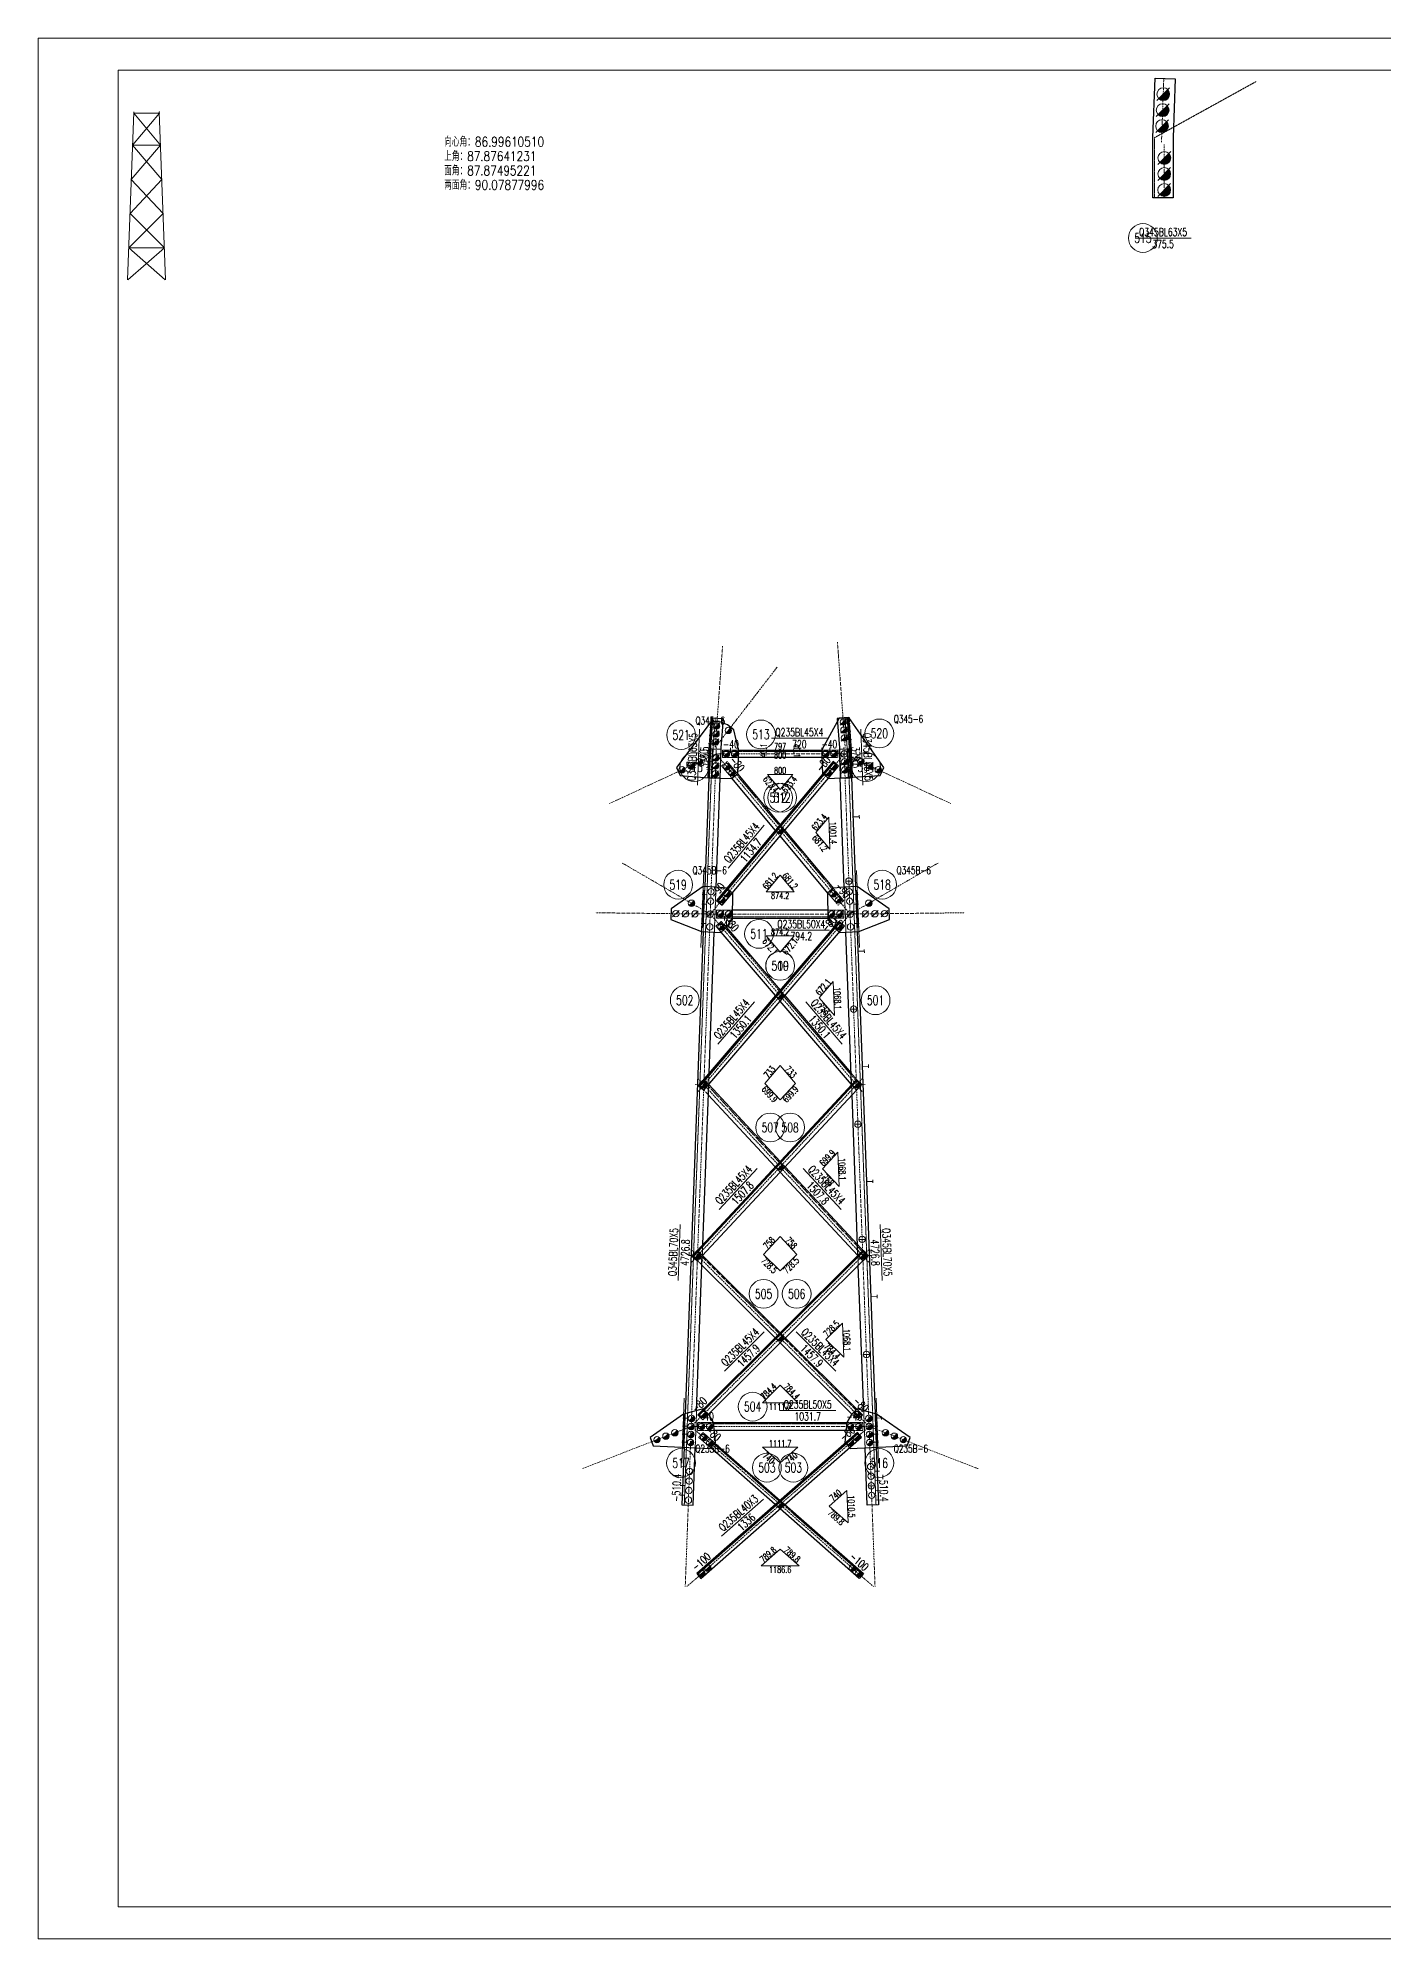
# Model space of a CAD drawing. Extents: x -13400 to 20340, y -61006 to 71674.
# Drawn here: x -13400 to -4990, y -606 to 11274 of the extents above; entities that cross this region are included whole.
import ezdxf
from ezdxf.enums import TextEntityAlignment as Align

# ---------------------------------------------------------------- set-up
doc = ezdxf.new("R2010")
doc.units = 0
doc.header["$MEASUREMENT"] = 0
doc.linetypes.add('Dash', pattern=[2.75, 2, -0.75])
doc.linetypes.add('DashDot', pattern=[15.6, 9, -3, 0.6, -3])
doc.layers.get('0').update_dxf_attribs({"linetype": 'CONTINUOUS', "lineweight": 25})
doc.styles.get("Standard").update_dxf_attribs({"font": 'simplex.shx', "width": 0.7, "height": 3, "bigfont": 'gbhzfs.shx'})

# ---------------------------------------------------------------- blocks, each defined once
blk = doc.blocks.new('M16X50S')
at = {"color": 3, "linetype": 'Continuous', "lineweight": 13}
blk.add_line((-1, -1), (1, 1), dxfattribs=at)
blk.add_circle((0, 0), 1, dxfattribs=at)
for radius in [0.9, 0.8, 0.7, 0.6, 0.5, 0.4, 0.3, 0.2, 0.1]:
    blk.add_arc((0, 0), radius, 225, 45, dxfattribs=at)
blk = doc.blocks.new('StepBolt')
at = {"color": 3, "linetype": 'Continuous', "lineweight": 13}
for p, q in [((-1, 0), (1, 0)), ((0, 0), (0, -1))]:
    blk.add_line(p, q, dxfattribs=at)
blk.add_circle((0, 0), 1, dxfattribs=at)
blk = doc.blocks.new('M16X40S')
at = {"color": 3, "linetype": 'Continuous', "lineweight": 13}
blk.add_line((-0.707, -0.707), (0.707, 0.707), dxfattribs=at)
blk.add_circle((0, 0), 1, dxfattribs=at)
for radius in [0.9, 0.8, 0.7, 0.6, 0.5, 0.4, 0.3, 0.2, 0.1]:
    blk.add_arc((0, 0), radius, 225, 45, dxfattribs=at)
blk = doc.blocks.new('M20X55S')
at = {"color": 3, "linetype": 'Continuous', "lineweight": 13}
blk.add_line((-1, -1), (1, 1), dxfattribs=at)
blk.add_circle((0, 0), 1, dxfattribs=at)
blk = doc.blocks.new('M20X45S')
at = {"color": 3, "linetype": 'Continuous', "lineweight": 13}
blk.add_circle((0, 0), 1, dxfattribs=at)

msp = doc.modelspace()

# ---------------------------------------------------------------- linework, layer by layer
at = {"color": 7, "linetype": 'Continuous', "lineweight": 18}
for p, q in [((-13400.26316, 11273.99352), (3419.73684, 11273.99352)), ((-13400.26316, -606.00648), (-13400.26316, 11273.99352)), ((-12900.26316, 11073.99352), (3219.73684, 11073.99352)), ((-12900.26316, -406.00648), (-12900.26316, 11073.99352)), ((-12900.26316, -406.00648), (3219.73684, -406.00648)), ((-13400.26316, -606.00648), (3419.73684, -606.00648))]:
    msp.add_line(p, q, dxfattribs=at)
at = {"color": 1, "linetype": 'Dash', "lineweight": 20}
for p, q in [((-6423.49073, 10651.4391), (-5790.34161, 11001.25336)), ((-6423.49073, 10274.4671), (-6423.49073, 10651.4391)), ((-9181.73433, 6839.19658), (-9168.08026, 7024.92256)), ((-8344.63339, 6839.19658), (-8358.28746, 7024.92256)), ((-8338.33132, 7026.31486), (-8333.13292, 7026.69755)), ((-8324.63959, 6840.09159), (-8338.33132, 7026.31486)), ((-8332.2505, 7025.43552), (-8318.64774, 6840.42238)), ((-9195.94101, 7000.63018), (-9207.71998, 6840.4242)), ((-9201.72812, 6840.09341), (-9189.84216, 7001.75462)), ((-9187.053, 6830.77714), (-9362.20546, 2107.21361)), ((-9207.71998, 6840.4242), (-9214.70971, 6651.90572)), ((-9208.72222, 6651.45731), (-9201.72812, 6840.09341)), ((-9202.04269, 6831.33297), (-9208.71261, 6651.45659)), ((-9132.09077, 6828.73911), (-9202.04269, 6831.33297)), ((-9188.73322, 6650.71574), (-9181.73433, 6839.19658)), ((-9138.76952, 6648.62454), (-9132.09077, 6828.73911)), ((-9123.18386, 6822.81637), (-9023.18386, 6822.81637)), ((-9123.18386, 6777.81637), (-9123.18386, 6822.81637)), ((-9123.18386, 6814.81637), (-8403.18386, 6814.81637)), ((-9023.18386, 6777.81637), (-9123.18386, 6777.81637)), ((-8503.18386, 6822.81637), (-8403.18386, 6822.81637)), ((-8403.18386, 6777.81637), (-8503.18386, 6777.81637)), ((-8403.18386, 6822.81637), (-8403.18386, 6777.81637)), ((-8394.27695, 6828.73911), (-8324.32502, 6831.33297)), ((-8387.64918, 6649.99953), (-8394.27695, 6828.73911)), ((-8337.6345, 6650.71574), (-8344.63339, 6839.19658)), ((-8339.31472, 6830.77714), (-8164.16226, 2107.21361)), ((-8317.74606, 6654.16965), (-8324.63959, 6840.09159)), ((-8324.32502, 6831.33297), (-8317.75568, 6654.16907)), ((-8318.64774, 6840.42238), (-8311.7552, 6654.52704)), ((-9128.72773, 6724.33939), (-9094.2121, 6753.21276)), ((-9064.56468, 6647.638), (-9128.72773, 6724.33939)), ((-9100.34821, 6748.07972), (-8372.3193, 5877.78389)), ((-9094.2121, 6753.21276), (-9030.04906, 6676.51137)), ((-8496.31866, 6676.51137), (-8461.80304, 6647.638)), ((-8763.18386, 6287.3632), (-8792.5184, 6322.43011)), ((-8763.18386, 6357.49702), (-8733.84932, 6322.43011)), ((-9249.42865, 5715.89185), (-9240.90598, 5945.73389)), ((-9233.96311, 5970.49363), (-9244.3463, 5690.47692)), ((-9234.9101, 5945.51156), (-9243.43278, 5715.66952)), ((-9240.90598, 5945.73389), (-9234.9101, 5945.51156)), ((-9174.44862, 5686.42004), (-9164.01119, 5967.89977)), ((-9061.50586, 5930.74495), (-9096.02149, 5959.61832)), ((-8430.34623, 5959.61832), (-8366.18318, 5882.91693)), ((-8351.9191, 5686.42004), (-8362.35653, 5967.89977)), ((-8292.4046, 5970.49363), (-8282.02142, 5690.47692)), ((-8285.46174, 5945.73389), (-8291.45761, 5945.51156)), ((-8291.45761, 5945.51156), (-8282.93494, 5715.66952)), ((-8276.93906, 5715.89185), (-8285.46174, 5945.73389)), ((-9059.93921, 5824.12818), (-9160.28995, 5824.12818)), ((-9160.28995, 5824.12818), (-9160.28995, 5774.12818)), ((-8366.07776, 5824.12818), (-8466.4285, 5824.12818)), ((-8400.69881, 5854.04356), (-8464.86186, 5930.74495)), ((-8366.18318, 5882.91693), (-8400.69881, 5854.04356)), ((-8366.07776, 5774.12818), (-8366.07776, 5824.12818)), ((-9243.43278, 5715.66952), (-9249.42865, 5715.89185)), ((-9164.9748, 5724.04904), (-9130.79092, 5753.31442)), ((-9132.45838, 5686.0666), (-9164.9748, 5724.04904)), ((-9160.28995, 5782.12818), (-8366.07776, 5782.12818)), ((-9160.28995, 5774.12818), (-9060.28995, 5774.12818)), ((-9136.86805, 5748.11168), (-8258.09495, 4721.61656)), ((-9130.79092, 5753.31442), (-9098.2745, 5715.33198)), ((-8466.07776, 5774.12818), (-8366.07776, 5774.12818)), ((-8428.09343, 5715.33237), (-8393.90975, 5686.06676)), ((-8282.93494, 5715.66952), (-8276.93906, 5715.89185)), ((-8763.18413, 5254.71724), (-8792.80298, 5289.31503)), ((-8763.18413, 5323.91282), (-8733.56528, 5289.31503)), ((-9267.88028, 4739.81525), (-9240.05745, 4765.69749)), ((-9245.91489, 4760.2486), (-8218.12919, 3655.4021)), ((-9240.05745, 4765.69749), (-9209.73478, 4733.1013)), ((-9209.8011, 4733.02383), (-9207.11912, 4805.35223)), ((-8319.24857, 4805.35156), (-8257.9637, 4733.76468)), ((-9268.23775, 4729.92222), (-9267.88028, 4739.81525)), ((-9212.15174, 4669.63102), (-9268.23775, 4729.92222)), ((-8286.94493, 4698.42209), (-8316.63323, 4733.101)), ((-8314.21597, 4669.63102), (-8316.57192, 4733.1669)), ((-8258.07854, 4723.13508), (-8286.94493, 4698.42209)), ((-8257.9637, 4733.76468), (-8258.07854, 4723.13508)), ((-8763.18386, 4187.00064), (-8793.91402, 4220.03488)), ((-8763.18386, 4253.06911), (-8732.45369, 4220.03488)), ((-9307.75548, 3671.34152), (-9280.94464, 3698.27067)), ((-9286.58903, 3692.60138), (-8253.44798, 2663.99974)), ((-9280.94464, 3698.27067), (-9248.17551, 3665.64553)), ((-9249.43012, 3664.29685), (-9246.87855, 3733.1082)), ((-8279.48916, 3733.1082), (-8218.49906, 3667.54521)), ((-9307.73368, 3661.44205), (-9307.75548, 3671.34152)), ((-9251.608, 3605.56298), (-9307.73368, 3661.44205)), ((-8245.99825, 3631.03775), (-8278.1922, 3665.64553)), ((-8274.75971, 3605.56298), (-8277.0305, 3666.80213)), ((-8218.17543, 3656.91999), (-8245.99825, 3631.03775)), ((-8218.49906, 3667.54521), (-8218.17543, 3656.91999)), ((-8763.18386, 3119.28487), (-8795.07395, 3151.03485)), ((-8763.18386, 3182.78482), (-8731.29376, 3151.03485)), ((-9362.23934, 2673.57975), (-9369.65037, 2473.7171)), ((-9356.10859, 2676.43829), (-9363.88388, 2466.75186)), ((-9363.65449, 2473.49477), (-9356.24347, 2673.35742)), ((-9356.24347, 2673.35742), (-9362.23934, 2673.57975)), ((-9293.95343, 2463.57886), (-9285.35678, 2695.41591)), ((-9279.02946, 2621.92596), (-9179.02946, 2621.92596)), ((-9279.02946, 2571.92596), (-9279.02946, 2621.92596)), ((-9279.02946, 2613.92596), (-8247.33825, 2613.92596)), ((-9211.38165, 2673.05636), (-9243.13132, 2704.94615)), ((-8347.33825, 2621.92596), (-8247.33825, 2621.92596)), ((-8279.55327, 2637.77925), (-8314.98616, 2673.05645)), ((-8283.23649, 2704.94624), (-8247.8036, 2669.66904)), ((-8247.8036, 2669.66904), (-8279.55327, 2637.77925)), ((-8247.33825, 2621.92596), (-8247.33825, 2571.92596)), ((-8232.41428, 2463.57877), (-8241.01094, 2695.41596)), ((-8170.25913, 2676.4383), (-8162.48383, 2466.7518)), ((-8164.12837, 2673.57975), (-8170.12425, 2673.35742)), ((-8170.12425, 2673.35742), (-8162.71322, 2473.49477)), ((-8156.71735, 2473.7171), (-8164.12837, 2673.57975)), ((-9174.34455, 2571.92596), (-9279.02946, 2571.92596)), ((-9272.13649, 2529.09517), (-9245.73291, 2559.14265)), ((-9197.01781, 2463.08621), (-9272.13649, 2529.09517)), ((-9251.01362, 2553.13315), (-8247.43655, 1671.26086)), ((-9245.73291, 2559.14265), (-9170.61423, 2493.13368)), ((-8247.33825, 2571.92596), (-8352.02323, 2571.92596)), ((-9369.65037, 2473.7171), (-9363.65449, 2473.49477)), ((-8355.75367, 2493.13355), (-8329.35009, 2463.08608)), ((-8162.71322, 2473.49477), (-8156.71735, 2473.7171)), ((-8763.18388, 2081.86374), (-8793.48279, 2108.48828)), ((-8763.18388, 2135.11281), (-8732.88496, 2108.48828))]:
    msp.add_line(p, q, dxfattribs=at)
at = {"color": 2, "linetype": 'DashDot', "lineweight": 15}
for p, q in [((-6365.96125, 11022.04435), (-6380.3967, 10623.60116)), ((-6363.49073, 10274.4671), (-6362.68877, 10607.57998)), ((-8405.11767, 7498.06752), (-8356.72686, 6839.8439)), ((-9123.08303, 7473.1348), (-9169.64086, 6839.8439)), ((-8781.72541, 7342.59007), (-9169.66063, 6839.86622)), ((-9163.20415, 6799.86005), (-9829.57143, 6489.73162)), ((-9161.69961, 6839.8439), (-9356.13556, 1596.23776)), ((-8363.18386, 6799.81637), (-9200.28995, 5799.12818)), ((-9163.18386, 6799.81637), (-8363.18386, 6799.81637)), ((-9163.18386, 6799.81637), (-8326.07776, 5799.12818)), ((-8364.6681, 6839.8439), (-8170.23216, 1596.23776)), ((-8363.16357, 6799.86005), (-7696.79629, 6489.73162)), ((-9749.61708, 6117.88089), (-9200.45845, 5799.05524)), ((-7776.75063, 6117.88089), (-8325.90927, 5799.05524)), ((-9200.28994, 5799.12951), (-9915.24388, 5807.24486)), ((-8326.07029, 5799.139), (-9275.63917, 4689.94731)), ((-9200.28995, 5799.12818), (-8326.07776, 5799.12818)), ((-9200.28912, 5799.12866), (-8250.72289, 4689.94007)), ((-8326.07778, 5799.12951), (-7611.12383, 5807.24486)), ((-8249.03679, 4771.99732), (-9316.91076, 3624.05682)), ((-9277.33093, 4771.99732), (-8209.45695, 3624.05682)), ((-8207.94168, 3703.13185), (-9319.03821, 2596.91724)), ((-9318.43211, 3703.1379), (-8207.33825, 2596.92596)), ((-9319.09776, 2597.10366), (-9999.7511, 2333.26464)), ((-8207.33825, 2596.92596), (-9346.12869, 1596.23776)), ((-9319.02965, 2596.92608), (-8180.23895, 1596.23765)), ((-9319.02946, 2596.92596), (-8207.33825, 2596.92596)), ((-8207.26996, 2597.10366), (-7526.61661, 2333.26464))]:
    msp.add_line(p, q, dxfattribs=at)
at = {"color": 7, "linetype": 'Continuous', "lineweight": 20}
for p, q in [((-12801.78081, 10811.51321), (-12840.66799, 9762.79198)), ((-12642.3745, 10811.51321), (-12603.48731, 9762.79198)), ((-12642.07765, 10803.5077), (-12809.49887, 10603.37007)), ((-12802.07765, 10803.5077), (-12642.07765, 10803.5077)), ((-12802.07765, 10803.5077), (-12634.65644, 10603.37007)), ((-12634.65664, 10603.3699), (-12817.41498, 10389.88984)), ((-12809.49887, 10603.37007), (-12634.65644, 10603.37007)), ((-12809.49873, 10603.36995), (-12626.74037, 10389.88986)), ((-12626.74047, 10389.88992), (-12825.33081, 10176.40977)), ((-12817.41484, 10389.88992), (-12618.8245, 10176.40977)), ((-12618.82447, 10176.4098), (-12833.24668, 9962.92972)), ((-12825.33083, 10176.40979), (-12610.9086, 9962.92969)), ((-12610.90853, 9962.92962), (-12838.66662, 9762.79198)), ((-12833.24681, 9962.92965), (-12605.48867, 9762.79196)), ((-12833.24678, 9962.92962), (-12610.90853, 9962.92962))]:
    msp.add_line(p, q, dxfattribs=at)
at = {"color": 7, "linetype": 'Continuous', "lineweight": 13}
for p, q in [((-6545.49073, 10024.13044), (-6195.49073, 10024.13044)), ((-9280.49672, 6604.82503), (-9267.52743, 6954.58465)), ((-8818.18386, 6897.81637), (-8468.18386, 6897.81637)), ((-8245.871, 6604.82503), (-8258.84028, 6954.58465)), ((-8862.74894, 6355.36526), (-9087.3196, 6086.91039)), ((-8805.81516, 5699.12818), (-8455.81516, 5699.12818)), ((-8924.08836, 5251.28651), (-9151.70406, 4985.40854)), ((-8602.2724, 5251.27774), (-8374.6567, 4985.39978)), ((-8906.70073, 4208.90582), (-9145.08979, 3952.64295)), ((-8619.66698, 4208.90582), (-8381.27793, 3952.64295)), ((-9387.27485, 3859.94956), (-9400.24414, 3510.18993)), ((-8139.09286, 3859.94956), (-8126.12358, 3510.18993)), ((-8863.09191, 3189.14901), (-9111.12358, 2942.20713)), ((-8663.28367, 3189.15683), (-8415.25199, 2942.21496)), ((-8766.23532, 2696.92596), (-8416.23532, 2696.92596)), ((-8867.73523, 2143.08252), (-9130.65062, 1912.05114))]:
    msp.add_line(p, q, dxfattribs=at)
at = {"color": 1, "linetype": 'Continuous', "lineweight": 18}
for p, q in [((-8842.88701, 6823.83289), (-8843.18386, 6815.82738)), ((-8843.18386, 6815.82738), (-8683.18386, 6815.82738)), ((-8683.48071, 6823.83289), (-8842.88701, 6823.83289)), ((-8683.18386, 6815.82738), (-8683.48071, 6823.83289)), ((-8683.18386, 6672.30556), (-8843.18386, 6672.30556)), ((-8843.18386, 6672.30556), (-8763.18386, 6576.67246)), ((-8763.18386, 6576.67246), (-8683.18386, 6672.30556)), ((-8459.95557, 6405.45556), (-8539.95557, 6309.82245)), ((-8539.95557, 6309.82245), (-8452.53436, 6205.31805)), ((-8452.53436, 6205.31805), (-8459.95557, 6405.45556)), ((-8763.18386, 6042.97239), (-8850.60508, 5938.46795)), ((-8675.76265, 5938.46799), (-8763.18386, 6042.97239)), ((-8850.60508, 5938.46795), (-8675.76265, 5938.46799)), ((-8675.76272, 5662.97342), (-8850.60515, 5662.97338)), ((-8850.60515, 5662.97338), (-8763.18399, 5560.85689)), ((-8763.18399, 5560.85689), (-8675.76272, 5662.97342)), ((-8432.08486, 5378.3333), (-8519.50613, 5276.21677)), ((-8424.16889, 5164.85317), (-8432.08486, 5378.3333)), ((-8519.50613, 5276.21677), (-8424.16889, 5164.85317)), ((-8763.18397, 4851.96998), (-8858.52109, 4740.60645)), ((-8667.84673, 4740.60638), (-8763.18397, 4851.96998)), ((-8858.52109, 4740.60645), (-8763.18391, 4638.1209)), ((-8763.18391, 4638.1209), (-8667.84673, 4740.60638)), ((-8403.05956, 4310.44049), (-8498.39675, 4207.955)), ((-8395.14359, 4096.96019), (-8403.05956, 4310.44049)), ((-8498.39675, 4207.955), (-8395.14359, 4096.96019)), ((-8763.18386, 3783.51685), (-8866.43701, 3672.52203)), ((-8659.9307, 3672.52203), (-8763.18386, 3783.51685)), ((-8866.43701, 3672.52203), (-8763.18386, 3569.72255)), ((-8763.18386, 3569.72255), (-8659.9307, 3672.52203)), ((-8374.03434, 3242.62052), (-8477.28749, 3139.82104)), ((-8366.11837, 3029.14038), (-8374.03434, 3242.62052)), ((-8477.28749, 3139.82104), (-8366.11837, 3029.14038)), ((-8763.18386, 2855.18084), (-8874.35298, 2744.50017)), ((-8652.01474, 2744.50018), (-8763.18386, 2855.18084)), ((-8874.35298, 2744.50017), (-8652.01474, 2744.50018)), ((-8652.01474, 2466.6759), (-8874.35299, 2466.6759)), ((-8874.35299, 2466.6759), (-8763.18387, 2368.98837)), ((-8763.18387, 2368.98837), (-8652.01474, 2466.6759)), ((-8345.57892, 2197.40185), (-8456.74804, 2099.71431)), ((-8338.09029, 1995.4463), (-8345.57892, 2197.40185)), ((-8456.74804, 2099.71431), (-8338.09029, 1995.4463)), ((-8763.18387, 1830.44026), (-8881.84161, 1726.17226)), ((-8644.52611, 1726.17225), (-8763.18387, 1830.44026)), ((-8881.84161, 1726.17226), (-8644.52611, 1726.17225))]:
    msp.add_line(p, q, dxfattribs=at)
at = {"color": 7, "linetype": 'Continuous', "lineweight": 30}
for p, q in [((-8426.0195, 6748.07972), (-9154.04842, 5877.78389)), ((-8389.4913, 5748.1221), (-9267.52381, 4722.49206)), ((-8280.45283, 4760.2486), (-9307.46011, 3656.23888)), ((-8239.78476, 3692.59533), (-9272.92848, 2663.99103)), ((-8275.35427, 2553.13302), (-9278.93108, 1671.26097))]:
    msp.add_line(p, q, dxfattribs=at)
at = {"color": 6, "linetype": 'Continuous', "lineweight": 13}
for p, q in [((-9240.25074, 6070.7955), (-9258.03719, 5591.12516)), ((-8268.33053, 5591.12516), (-8286.11698, 6070.7955)), ((-9362.51048, 2773.65852), (-9377.57946, 2367.27383)), ((-8148.78825, 2367.27377), (-8163.85724, 2773.65852))]:
    msp.add_line(p, q, dxfattribs=at)
at = {"color": 7, "linetype": 'Continuous', "lineweight": 30}
for points in [[(-6433.49073, 10651.4391), (-6419.92606, 11023.99352)], [(-6419.92606, 11023.99352), (-6294.00917, 11019.44549)], [(-6294.00917, 11019.44549), (-6307.49073, 10651.4391)], [(-6433.49073, 10274.4671), (-6433.49073, 10651.4391)], [(-6307.49073, 10651.4391), (-6307.49073, 10274.4671)], [(-6307.49073, 10274.4671), (-6433.49073, 10274.4671)], [(-9196.73392, 6839.75278), (-9183.04, 7026.0209)], [(-9194.02018, 7026.75537), (-9195.94101, 7000.63018)], [(-9188.03639, 7026.31486), (-9194.02018, 7026.75537)], [(-9189.84216, 7001.75462), (-9188.03639, 7026.31486)], [(-9183.04, 7026.0209), (-9120.20933, 7021.40789)], [(-9120.20933, 7021.40789), (-9133.77719, 6837.4183)], [(-8395.21479, 7022.51019), (-8503.18386, 6824.81637)], [(-8343.32772, 7026.0209), (-8406.15838, 7021.40789)], [(-8406.15838, 7021.40789), (-8392.59053, 6837.4183)], [(-8333.38144, 7027.05299), (-8395.21479, 7022.51019)], [(-8329.6338, 6839.75278), (-8343.32772, 7026.0209)], [(-8115.61227, 6715.60052), (-8333.38144, 7027.05299)], [(-8333.13292, 7026.69755), (-8332.34754, 7026.75537)], [(-8332.34754, 7026.75537), (-8332.2505, 7025.43552)], [(-9194.81805, 7002.12019), (-9410.75544, 6715.60052)], [(-9132.9847, 6997.57739), (-9194.81805, 7002.12019)], [(-9091.74266, 6981.81378), (-9132.9847, 6997.57739)], [(-9052.14589, 6951.28353), (-9091.74266, 6981.81378)], [(-9023.18386, 6824.81637), (-9052.14589, 6951.28353)], [(-9203.72291, 6651.27157), (-9196.73392, 6839.75278)], [(-9133.77719, 6837.4183), (-9140.76618, 6648.9371)], [(-9028.51503, 6677.79463), (-9023.18386, 6774.81637)], [(-9023.18386, 6774.81637), (-9023.18386, 6824.81637)], [(-9023.18386, 6822.81637), (-8503.18386, 6822.81637)], [(-8503.18386, 6777.81637), (-9023.18386, 6777.81637)], [(-8503.18386, 6824.81637), (-8503.18386, 6774.81637)], [(-8503.18386, 6774.81637), (-8497.85269, 6677.79463)], [(-8392.59053, 6837.4183), (-8385.60154, 6648.9371)], [(-8322.6448, 6651.27157), (-8329.6338, 6839.75278)], [(-9410.75544, 6715.60052), (-9387.14795, 6664.81975)], [(-9387.14795, 6664.81975), (-9208.71261, 6651.45659)], [(-8432.15562, 6753.21276), (-9160.18453, 5882.91693)], [(-9125.66891, 5854.04356), (-8397.63999, 6724.33939)], [(-9066.86572, 6645.7131), (-9028.51503, 6677.79463)], [(-9030.04906, 6676.51137), (-8763.18386, 6357.49702)], [(-8497.85269, 6677.79463), (-8496.31866, 6676.51137)], [(-8459.50199, 6645.7131), (-8139.21977, 6664.81975)], [(-8397.63999, 6724.33939), (-8432.15562, 6753.21276)], [(-8317.75568, 6654.16907), (-8292.4046, 5970.49363)], [(-8317.64548, 6651.45695), (-8317.74606, 6654.16965)], [(-8311.7552, 6654.52704), (-8311.64961, 6651.67928)], [(-8139.21977, 6664.81975), (-8115.61227, 6715.60052)], [(-9208.71261, 6651.45659), (-9233.96311, 5970.49363)], [(-9214.70971, 6651.90572), (-9214.71811, 6651.67928)], [(-9214.71811, 6651.67928), (-9208.72223, 6651.45695)], [(-9208.72223, 6651.45695), (-9208.72222, 6651.45731)], [(-9208.71261, 6651.45659), (-9066.86572, 6645.7131)], [(-9140.76618, 6648.9371), (-9203.72291, 6651.27157)], [(-9164.01119, 5967.89977), (-9138.76952, 6648.62454)], [(-8792.5184, 6322.43011), (-9064.56468, 6647.638)], [(-8461.80304, 6647.638), (-8459.50199, 6645.7131)], [(-8362.35653, 5967.89977), (-8387.64918, 6649.99953)], [(-8385.60154, 6648.9371), (-8322.6448, 6651.27157)], [(-8311.64961, 6651.67928), (-8317.64548, 6651.45695)], [(-8733.84932, 6322.43011), (-8430.34623, 5959.61832)], [(-8464.86186, 5930.74495), (-8763.18386, 6287.3632)], [(-9243.95625, 5970.86418), (-9444.9328, 5831.91355)], [(-9164.01119, 5967.89977), (-9243.95625, 5970.86418)], [(-9097.55552, 5960.90158), (-9164.01119, 5967.89977)], [(-9096.02149, 5959.61832), (-9097.55552, 5960.90158)], [(-8428.8122, 5960.90158), (-8467.1629, 5928.82006)], [(-8362.35653, 5967.89977), (-8428.8122, 5960.90158)], [(-8282.41147, 5970.86418), (-8362.35653, 5967.89977)], [(-8081.43492, 5831.91355), (-8282.41147, 5970.86418)], [(-9444.9328, 5831.91355), (-9445.68366, 5765.91782)], [(-9160.18453, 5882.91693), (-9125.66891, 5854.04356)], [(-9059.20482, 5928.82006), (-9061.50586, 5930.74495)], [(-9060.28995, 5774.12818), (-9059.20482, 5928.82006)], [(-8466.4285, 5824.12818), (-9059.93921, 5824.12818)], [(-8467.1629, 5928.82006), (-8466.07776, 5774.12818)], [(-8080.68405, 5765.91782), (-8081.43492, 5831.91355)], [(-9445.68366, 5765.91782), (-9254.33168, 5691.05648)], [(-8395.56839, 5753.32488), (-9273.60091, 4727.69483)], [(-9239.41723, 4698.42922), (-8361.38471, 5724.05927)], [(-9134.73773, 5684.11521), (-9096.75595, 5716.63204)], [(-9098.2745, 5715.33198), (-8763.18413, 5323.91282)], [(-9096.75595, 5716.63204), (-9060.28995, 5774.12818)], [(-9060.28995, 5774.12818), (-8466.07776, 5774.12818)], [(-8466.07776, 5774.12818), (-8429.61165, 5716.63216)], [(-8429.61165, 5716.63216), (-8428.09343, 5715.33237)], [(-8361.38471, 5724.05927), (-8395.56839, 5753.32488)], [(-8272.03604, 5691.05648), (-8080.68405, 5765.91782)], [(-9244.3463, 5690.47692), (-9356.10859, 2676.43829)], [(-9254.33168, 5691.05648), (-9134.73773, 5684.11521)], [(-9207.11912, 4805.35223), (-9174.44862, 5686.42004)], [(-8792.80298, 5289.31503), (-9132.45838, 5686.0666)], [(-8393.90975, 5686.06676), (-8391.63022, 5684.1152)], [(-8391.63022, 5684.1152), (-8272.03604, 5691.05648)], [(-8316.57192, 4733.1669), (-8351.9191, 5686.42004)], [(-8282.02142, 5690.47692), (-8170.25913, 2676.4383)], [(-8316.63323, 4733.101), (-8763.18413, 5254.71724)], [(-8733.56528, 5289.31503), (-8319.24857, 4805.35156)], [(-8286.31027, 4765.69749), (-9313.31755, 3661.68777)], [(-8253.36218, 4735.04747), (-8286.31027, 4765.69749)], [(-9280.36947, 3631.03775), (-8253.36218, 4735.04747)], [(-9273.60091, 4727.69483), (-9239.41723, 4698.42922)], [(-9246.87855, 3733.1082), (-9209.8011, 4733.02383)], [(-8793.91402, 4220.03488), (-9212.15174, 4669.63102)], [(-9209.73478, 4733.1013), (-8763.18386, 4253.06911)], [(-8277.0305, 3666.80213), (-8314.21597, 4669.63102)], [(-8278.1922, 3665.64553), (-8763.18386, 4187.00064)], [(-8732.45369, 4220.03488), (-8279.48916, 3733.1082)], [(-8245.42915, 3698.26463), (-9278.57287, 2669.66033)], [(-8213.67948, 3666.37484), (-8245.42915, 3698.26463)], [(-9313.31755, 3661.68777), (-9280.36947, 3631.03775)], [(-9285.35678, 2695.41591), (-9249.43012, 3664.29685)], [(-8795.07395, 3151.03485), (-9251.608, 3605.56298)], [(-9248.17551, 3665.64553), (-8763.18386, 3182.78482)], [(-9246.8232, 2637.77054), (-8213.67948, 3666.37484)], [(-8241.01094, 2695.41596), (-8274.75971, 3605.56298)], [(-8314.98616, 2673.05645), (-8763.18386, 3119.28487)], [(-8731.29376, 3151.03485), (-8283.23649, 2704.94624)], [(-9366.21599, 2673.7272), (-9576.3639, 2527.73066)], [(-9244.54242, 2706.36347), (-9366.21599, 2673.7272)], [(-9278.57287, 2669.66033), (-9246.8232, 2637.77054)], [(-9243.13132, 2704.94615), (-9244.54242, 2706.36347)], [(-9209.26501, 2670.93038), (-9211.38165, 2673.05636)], [(-9179.02946, 2621.92596), (-9209.26501, 2670.93038)], [(-9179.02946, 2621.92596), (-8347.33825, 2621.92596)], [(-9167.31378, 2496.88961), (-9179.02946, 2621.92596)], [(-8347.33825, 2621.92596), (-8359.05412, 2496.88949)], [(-8317.1028, 2670.93047), (-8347.33825, 2621.92596)], [(-8281.82539, 2706.36356), (-8317.1028, 2670.93047)], [(-8160.15173, 2673.7272), (-8281.82539, 2706.36356)], [(-7950.00382, 2527.73066), (-8160.15173, 2673.7272)], [(-9576.3639, 2527.73066), (-9556.22056, 2475.47891)], [(-8280.63499, 2559.14252), (-9284.2118, 1677.27046)], [(-9257.80821, 1647.22299), (-8254.23141, 2529.09505)], [(-9200.31826, 2459.33027), (-9167.31378, 2496.88961)], [(-8352.02323, 2571.92596), (-9174.34455, 2571.92596)], [(-8359.05412, 2496.88949), (-8355.75367, 2493.13355)], [(-8254.23141, 2529.09505), (-8280.63499, 2559.14252)], [(-7970.14716, 2475.47891), (-7950.00382, 2527.73066)], [(-9556.22056, 2475.47891), (-9200.31826, 2459.33027)], [(-9363.88388, 2466.75186), (-9377.19516, 2107.76943)], [(-9307.24323, 2105.17558), (-9293.95343, 2463.57886)], [(-8793.48279, 2108.48828), (-9197.01781, 2463.08621)], [(-9170.61423, 2493.13368), (-8763.18388, 2135.11281)], [(-8329.35009, 2463.08608), (-8326.04964, 2459.33015)], [(-8326.04964, 2459.33015), (-7970.14716, 2475.47891)], [(-8219.12448, 2105.17558), (-8232.41428, 2463.57877)], [(-8162.48383, 2466.7518), (-8149.17256, 2107.76943)], [(-9377.19516, 2107.76943), (-9307.24323, 2105.17558)], [(-8268.55942, 1647.22288), (-8763.18388, 2081.86374)], [(-8732.88496, 2108.48828), (-8242.15584, 1677.27036)], [(-8149.17256, 2107.76943), (-8219.12448, 2105.17558)], [(-9284.2118, 1677.27046), (-9257.80821, 1647.22299)], [(-8242.15584, 1677.27036), (-8268.55942, 1647.22288)]]:
    msp.add_lwpolyline(points, dxfattribs=at)
at = {"color": 3, "linetype": 'Continuous', "lineweight": 20}
for points in [[(-9206.2158, 6915.53361), (-9176.29633, 6913.33693)], [(-9202.54428, 6965.39863), (-9172.62481, 6963.20195)], [(-8325.6592, 6990.33114), (-8355.57866, 6988.13446)], [(-8321.98767, 6940.46612), (-8351.90714, 6938.26944)], [(-8318.31615, 6890.6011), (-8348.23562, 6888.40442)], [(-9218.14405, 6801.9094), (-9188.16465, 6800.79775)], [(-9209.88733, 6865.66859), (-9179.96786, 6863.47191)], [(-9073.18386, 6837.81637), (-9073.18386, 6807.81637)], [(-9023.18386, 6837.81637), (-9023.18386, 6807.81637)], [(-8503.18386, 6837.81637), (-8503.18386, 6807.81637)], [(-8453.18386, 6837.81637), (-8453.18386, 6807.81637)], [(-8307.29729, 6776.92657), (-8337.27669, 6775.81492)], [(-9221.84956, 6701.97808), (-9191.87016, 6700.86643)], [(-9219.9968, 6751.94374), (-9190.0174, 6750.83209)], [(-8305.44454, 6726.96091), (-8335.42393, 6725.84926)], [(-8303.59178, 6676.99525), (-8333.57118, 6675.8836)], [(-8268.20262, 6397.28061), (-8268.94372, 6417.26688)], [(-8268.57317, 6407.27375), (-8308.5457, 6405.79154)], [(-9253.02888, 5861.125), (-9223.04948, 5860.01335)], [(-9250.80557, 5921.0838), (-9220.82617, 5919.97214)], [(-8275.56215, 5921.0838), (-8305.54155, 5919.97214)], [(-8273.33884, 5861.125), (-8303.31824, 5860.01335)], [(-9257.47549, 5741.20741), (-9227.49609, 5740.09576)], [(-9255.25218, 5801.16621), (-9225.27279, 5800.05456)], [(-9110.28995, 5759.12818), (-9110.28995, 5789.12818)], [(-9060.28995, 5759.12818), (-9060.28995, 5789.12818)], [(-8466.07776, 5759.12818), (-8466.07776, 5789.12818)], [(-8416.07776, 5759.12818), (-8416.07776, 5789.12818)], [(-8271.11554, 5801.16621), (-8301.09493, 5800.05456)], [(-8268.89223, 5741.20741), (-8298.87163, 5740.09576)], [(-8237.44688, 5567.85064), (-8277.41941, 5566.36843)], [(-8237.07633, 5557.85751), (-8237.81743, 5577.84377)], [(-8210.7672, 4848.34512), (-8250.73973, 4846.86291)], [(-8210.39665, 4838.35198), (-8211.13775, 4858.33825)], [(-9294.83202, 4733.76547), (-9264.85262, 4732.65381)], [(-8231.53564, 4733.7639), (-8261.51504, 4732.65225)], [(-8184.08752, 4128.8396), (-8224.06005, 4127.35739)], [(-8183.71697, 4118.84646), (-8184.45807, 4138.83273)], [(-9334.41184, 3666.36526), (-9304.43244, 3665.25361)], [(-8191.95586, 3666.36473), (-8221.93526, 3665.25307)], [(-8157.40784, 3409.33408), (-8197.38036, 3407.85187)], [(-8157.03728, 3399.34094), (-8157.77839, 3419.32721)], [(-9372.13894, 2648.92965), (-9342.15954, 2647.81799)], [(-8129.24595, 2649.85603), (-8169.21848, 2648.37382)], [(-8128.8754, 2639.86289), (-8129.6165, 2659.84916)], [(-9377.6972, 2499.03266), (-9347.71781, 2497.92101)], [(-9375.84445, 2548.99833), (-9345.86505, 2547.88667)], [(-9373.99169, 2598.96399), (-9344.01229, 2597.85233)], [(-8152.37603, 2598.96399), (-8182.35542, 2597.85233)], [(-8150.52327, 2548.99833), (-8180.50267, 2547.88667)], [(-8148.67051, 2499.03266), (-8178.64991, 2497.92101)], [(-9385.51494, 2288.20164), (-9355.53554, 2287.08999)], [(-9383.29163, 2348.16043), (-9353.31224, 2347.04878)], [(-8141.96443, 2318.18104), (-8171.94383, 2317.06938)], [(-8139.74113, 2258.22224), (-8169.72052, 2257.11059)], [(-9389.96155, 2168.28405), (-9359.98216, 2167.1724)], [(-9387.73825, 2228.24285), (-9357.75885, 2227.13119)], [(-8137.51782, 2198.26345), (-8167.49722, 2197.1518)], [(-8135.29451, 2138.30466), (-8165.27391, 2137.193)]]:
    msp.add_lwpolyline(points, dxfattribs=at)
at = {"color": 3, "linetype": 'Continuous', "lineweight": 13}
for centre in [(-12801.78081, 10811.51321), (-12642.3745, 10811.51321), (-12802.07765, 10803.5077), (-12802.07765, 10803.5077), (-12642.07765, 10803.5077), (-12642.07765, 10803.5077), (-12809.49887, 10603.37007), (-12809.49887, 10603.37007), (-12809.49873, 10603.36995), (-12634.65664, 10603.3699), (-12634.65644, 10603.37007), (-12634.65644, 10603.37007), (-12817.41498, 10389.88984), (-12817.41484, 10389.88992), (-12626.74047, 10389.88992), (-12626.74037, 10389.88986), (-12825.33083, 10176.40979), (-12825.33081, 10176.40977), (-12618.8245, 10176.40977), (-12618.82447, 10176.4098), (-12833.24681, 9962.92965), (-12833.24678, 9962.92962), (-12833.24668, 9962.92972), (-12610.9086, 9962.92969), (-12610.90853, 9962.92962), (-12610.90853, 9962.92962), (-12840.66799, 9762.79198), (-12838.66662, 9762.79198), (-12605.48867, 9762.79196), (-12603.48731, 9762.79198)]:
    msp.add_circle(centre, 0.2, dxfattribs=at)
at = {"color": 7, "linetype": 'Continuous', "lineweight": 13}
for centre in [(-6496.49073, 10024.13044), (-8883.18386, 6921.81637), (-8143.36261, 6928.05624), (-9381.84777, 6918.4452), (-9300.32526, 6717.76709), (-8226.04246, 6717.76709), (-8775.60142, 6526.63556), (-8750.7663, 6526.63556), (-9400.74508, 5982.82133), (-8125.62263, 5982.82133), (-8895.55256, 5675.12818), (-8763.45, 5475.83253), (-8762.90977, 5475.82261), (-9359.35886, 5260.48025), (-8167.00886, 5260.48025), (-8825.23591, 4465.1243), (-8701.13181, 4465.1243), (-8866.71502, 3425.56099), (-8659.65966, 3425.55406), (-8935.13239, 2720.92596), (-9382.7568, 2368.50634), (-8845.85834, 2339.55271), (-8680.50947, 2339.55266), (-8143.61098, 2368.50628)]:
    msp.add_circle(centre, 90, dxfattribs=at)

# ---------------------------------------------------------------- block references
at = {"color": 3, "linetype": 'Continuous', "lineweight": 13}
for name, p, xscale, yscale, zscale in [('M16X50S', (-6369.51068, 10923.07952), 40.0000000000091, 40.0000000000091, 40.0000000000091), ('M16X50S', (-6373.14926, 10823.14574), 40.0000000000091, 40.0000000000091, 40.0000000000091), ('M16X50S', (-6376.78784, 10723.21196), 40.0000000000091, 40.0000000000091, 40.0000000000091), ('M16X50S', (-6363.26484, 10424.3679), 40.0000000000091, 40.0000000000091, 40.0000000000091), ('M16X50S', (-6362.88926, 10524.30176), 40.0000000000091, 40.0000000000091, 40.0000000000091), ('M16X50S', (-6363.45339, 10324.43404), 40.0000000000091, 40.0000000000091, 40.0000000000091), ('M16X50S', (-8368.45022, 6999.30787), 20.00000000000454, 20.00000000000454, 20.00000000000454), ('M16X50S', (-9167.07637, 6874.72664), 20.00000000000454, 20.00000000000454, 20.00000000000454), ('M16X50S', (-9163.41282, 6924.55913), 20.00000000000454, 20.00000000000454, 20.00000000000454), ('M16X50S', (-9159.74928, 6974.39162), 20.00000000000454, 20.00000000000454, 20.00000000000454), ('M16X40S', (-9087.22563, 6946.69344), 20.00000000000454, 20.00000000000454, 20.00000000000454), ('M16X50S', (-8364.78667, 6949.47538), 20.00000000000454, 20.00000000000454, 20.00000000000454), ('M16X50S', (-8361.12312, 6899.64289), 20.00000000000454, 20.00000000000454, 20.00000000000454), ('M16X50S', (-9164.1082, 6774.88854), 20.00000000000454, 20.00000000000454, 20.00000000000454), ('M16X40S', (-9098.18386, 6799.81637), 20.00000000000454, 20.00000000000454, 20.00000000000454), ('M16X40S', (-9048.18386, 6799.81637), 20.00000000000454, 20.00000000000454, 20.00000000000454), ('M16X40S', (-8478.18386, 6799.81637), 20.00000000000454, 20.00000000000454, 20.00000000000454), ('M16X40S', (-8428.18386, 6799.81637), 20.00000000000454, 20.00000000000454, 20.00000000000454), ('StepBolt', (-8363.1859, 6799.87137), 20.00000000000454, 20.00000000000454, 20.00000000000454), ('M16X40S', (-9376.12711, 6700.76535), 20.00000000000454, 20.00000000000454, 20.00000000000454), ('M16X40S', (-9321.77449, 6726.06115), 20.00000000000454, 20.00000000000454, 20.00000000000454), ('M16X40S', (-9267.42187, 6751.35695), 20.00000000000454, 20.00000000000454, 20.00000000000454), ('M16X50S', (-9167.81371, 6674.95722), 20.00000000000454, 20.00000000000454, 20.00000000000454), ('M16X50S', (-9165.96095, 6724.92288), 20.00000000000454, 20.00000000000454, 20.00000000000454), ('M16X40S', (-9095.81266, 6719.27991), 20.00000000000454, 20.00000000000454, 20.00000000000454), ('M16X40S', (-9063.73114, 6680.92921), 20.00000000000454, 20.00000000000454, 20.00000000000454), ('M16X40S', (-8462.63658, 6680.92921), 20.00000000000454, 20.00000000000454, 20.00000000000454), ('M16X40S', (-8430.55506, 6719.27991), 20.00000000000454, 20.00000000000454, 20.00000000000454), ('M16X50S', (-8361.33314, 6749.90571), 20.00000000000454, 20.00000000000454, 20.00000000000454), ('M16X50S', (-8359.48039, 6699.94005), 20.00000000000454, 20.00000000000454, 20.00000000000454), ('M16X40S', (-8258.94585, 6751.35695), 20.00000000000454, 20.00000000000454, 20.00000000000454), ('M16X40S', (-8204.59323, 6726.06115), 20.00000000000454, 20.00000000000454, 20.00000000000454), ('M16X40S', (-8150.24061, 6700.76535), 20.00000000000454, 20.00000000000454, 20.00000000000454), ('M16X50S', (-8763.18386, 6321.65084), 20.00000000000454, 20.00000000000454, 20.00000000000454), ('M20X45S', (-9195.10224, 5939.03203), 20.00000000000454, 20.00000000000454, 20.00000000000454), ('M16X40S', (-9094.42093, 5925.68547), 20.00000000000454, 20.00000000000454, 20.00000000000454), ('M16X40S', (-8431.94679, 5925.68547), 20.00000000000454, 20.00000000000454, 20.00000000000454), ('StepBolt', (-8333.69618, 6004.58405), 20.00000000000454, 20.00000000000454, 20.00000000000454), ('M20X45S', (-8331.26548, 5939.03203), 20.00000000000454, 20.00000000000454, 20.00000000000454), ('M20X55S', (-9415.10522, 5801.56785), 20.00000000000454, 20.00000000000454, 20.00000000000454), ('M16X40S', (-9317.2625, 5866.8683), 20.00000000000454, 20.00000000000454, 20.00000000000454), ('M20X45S', (-9197.32555, 5879.07324), 20.00000000000454, 20.00000000000454, 20.00000000000454), ('M16X40S', (-9126.50245, 5887.33478), 20.00000000000454, 20.00000000000454, 20.00000000000454), ('M16X40S', (-8399.86527, 5887.33478), 20.00000000000454, 20.00000000000454, 20.00000000000454), ('M20X45S', (-8329.04217, 5879.07324), 20.00000000000454, 20.00000000000454, 20.00000000000454), ('M16X40S', (-8209.10522, 5866.8683), 20.00000000000454, 20.00000000000454, 20.00000000000454), ('M20X55S', (-8111.2625, 5801.56785), 20.00000000000454, 20.00000000000454, 20.00000000000454), ('M20X55S', (-9355.17123, 5800.88755), 20.00000000000454, 20.00000000000454, 20.00000000000454), ('M20X55S', (-9295.23723, 5800.20724), 20.00000000000454, 20.00000000000454, 20.00000000000454), ('M20X45S', (-9203.25436, 5719.18312), 20.00000000000454, 20.00000000000454, 20.00000000000454), ('M20X55S', (-9200.28995, 5799.12818), 20.00000000000454, 20.00000000000454, 20.00000000000454), ('M16X50S', (-9135.28995, 5799.12818), 20.00000000000454, 20.00000000000454, 20.00000000000454), ('M16X40S', (-9132.00441, 5719.36527), 20.00000000000454, 20.00000000000454, 20.00000000000454), ('M16X50S', (-9085.28995, 5799.12818), 20.00000000000454, 20.00000000000454, 20.00000000000454), ('M16X50S', (-8441.07776, 5799.12818), 20.00000000000454, 20.00000000000454, 20.00000000000454), ('M16X40S', (-8394.36367, 5719.36549), 20.00000000000454, 20.00000000000454, 20.00000000000454), ('M16X50S', (-8391.07776, 5799.12818), 20.00000000000454, 20.00000000000454, 20.00000000000454), ('M20X55S', (-8326.07776, 5799.12818), 20.00000000000454, 20.00000000000454, 20.00000000000454), ('M20X45S', (-8323.11335, 5719.18312), 20.00000000000454, 20.00000000000454, 20.00000000000454), ('M20X55S', (-8231.13049, 5800.20724), 20.00000000000454, 20.00000000000454, 20.00000000000454), ('M20X55S', (-8171.19649, 5800.88755), 20.00000000000454, 20.00000000000454, 20.00000000000454), ('M16X40S', (-8763.19455, 5288.55836), 20.00000000000454, 20.00000000000454, 20.00000000000454), ('StepBolt', (-8304.0521, 5205.13347), 20.00000000000454, 20.00000000000454, 20.00000000000454), ('M16X50S', (-9239.86985, 4731.72587), 20.00000000000454, 20.00000000000454, 20.00000000000454), ('M16X50S', (-8286.49793, 4731.72744), 20.00000000000454, 20.00000000000454, 20.00000000000454), ('StepBolt', (-8277.37241, 4485.62795), 20.00000000000454, 20.00000000000454, 20.00000000000454), ('M16X40S', (-8763.18386, 4219.30078), 20.00000000000454, 20.00000000000454, 20.00000000000454), ('M16X50S', (-9279.44963, 3664.3267), 20.00000000000454, 20.00000000000454, 20.00000000000454), ('StepBolt', (-8250.69273, 3766.12243), 20.00000000000454, 20.00000000000454, 20.00000000000454), ('M16X50S', (-8246.91811, 3664.32723), 20.00000000000454, 20.00000000000454, 20.00000000000454), ('M16X40S', (-8763.17038, 3150.31587), 20.00000000000454, 20.00000000000454, 20.00000000000454), ('StepBolt', (-8224.01305, 3046.61691), 20.00000000000454, 20.00000000000454, 20.00000000000454), ('M16X40S', (-9319.02946, 2596.92596), 20.00000000000454, 20.00000000000454, 20.00000000000454), ('M16X40S', (-9317.17671, 2646.89162), 20.00000000000454, 20.00000000000454, 20.00000000000454), ('M16X40S', (-9254.02946, 2596.92596), 20.00000000000454, 20.00000000000454, 20.00000000000454), ('M16X40S', (-9244.62011, 2671.00837), 20.00000000000454, 20.00000000000454, 20.00000000000454), ('M16X40S', (-9204.02946, 2596.92596), 20.00000000000454, 20.00000000000454, 20.00000000000454), ('M16X40S', (-8322.33825, 2596.92596), 20.00000000000454, 20.00000000000454, 20.00000000000454), ('M16X40S', (-8281.74765, 2671.00841), 20.00000000000454, 20.00000000000454, 20.00000000000454), ('M16X40S', (-8272.33825, 2596.92596), 20.00000000000454, 20.00000000000454, 20.00000000000454), ('M16X40S', (-8209.19101, 2646.89162), 20.00000000000454, 20.00000000000454, 20.00000000000454), ('M16X40S', (-8207.33825, 2596.92596), 20.00000000000454, 20.00000000000454, 20.00000000000454), ('M16X40S', (-9532.84933, 2514.24796), 20.00000000000454, 20.00000000000454, 20.00000000000454), ('M16X40S', (-9477.14484, 2535.84048), 20.00000000000454, 20.00000000000454, 20.00000000000454), ('M16X40S', (-9421.44035, 2557.433), 20.00000000000454, 20.00000000000454, 20.00000000000454), ('M16X40S', (-9322.73498, 2496.99463), 20.00000000000454, 20.00000000000454, 20.00000000000454), ('M16X40S', (-9320.88222, 2546.96029), 20.00000000000454, 20.00000000000454, 20.00000000000454), ('M16X40S', (-9240.15503, 2527.61667), 20.00000000000454, 20.00000000000454, 20.00000000000454), ('M16X40S', (-9202.59569, 2494.61218), 20.00000000000454, 20.00000000000454, 20.00000000000454), ('M16X40S', (-8323.77221, 2494.61206), 20.00000000000454, 20.00000000000454, 20.00000000000454), ('M16X40S', (-8286.21287, 2527.61654), 20.00000000000454, 20.00000000000454, 20.00000000000454), ('M16X40S', (-8205.4855, 2546.96029), 20.00000000000454, 20.00000000000454, 20.00000000000454), ('M16X40S', (-8203.63274, 2496.99463), 20.00000000000454, 20.00000000000454, 20.00000000000454), ('M16X40S', (-8104.92737, 2557.433), 20.00000000000454, 20.00000000000454, 20.00000000000454), ('M16X40S', (-8049.22288, 2535.84048), 20.00000000000454, 20.00000000000454, 20.00000000000454), ('M16X40S', (-7993.51838, 2514.24796), 20.00000000000454, 20.00000000000454, 20.00000000000454), ('M20X45S', (-9331.66436, 2256.18421), 20.00000000000454, 20.00000000000454, 20.00000000000454), ('M20X45S', (-9329.44106, 2316.14301), 20.00000000000454, 20.00000000000454, 20.00000000000454), ('M20X45S', (-8198.03831, 2346.1224), 20.00000000000454, 20.00000000000454, 20.00000000000454), ('M20X45S', (-8195.81501, 2286.16361), 20.00000000000454, 20.00000000000454, 20.00000000000454), ('M20X45S', (-9336.11098, 2136.26663), 20.00000000000454, 20.00000000000454, 20.00000000000454), ('M20X45S', (-9333.88767, 2196.22542), 20.00000000000454, 20.00000000000454, 20.00000000000454), ('StepBolt', (-8193.5917, 2226.20482), 20.00000000000454, 20.00000000000454, 20.00000000000454), ('M20X45S', (-8191.36839, 2166.24602), 20.00000000000454, 20.00000000000454, 20.00000000000454), ('M16X40S', (-8763.18388, 2108.48828), 20.00000000000454, 20.00000000000454, 20.00000000000454), ('M16X40S', (-9252.23034, 1678.74897), 20.00000000000454, 20.00000000000454, 20.00000000000454), ('M16X40S', (-9214.67099, 1711.75345), 20.00000000000454, 20.00000000000454, 20.00000000000454), ('M16X40S', (-8311.69664, 1711.75334), 20.00000000000454, 20.00000000000454, 20.00000000000454), ('M16X40S', (-8274.1373, 1678.74886), 20.00000000000454, 20.00000000000454, 20.00000000000454)]:
    msp.add_blockref(name, p, dxfattribs=dict(at, xscale=xscale, yscale=yscale, zscale=zscale))

# ---------------------------------------------------------------- texts
at = {"color": 7, "linetype": 'Continuous', "lineweight": 13, "width": 0.8}
for s, p in [('向心角：86.99610510', (-10862.7555, 10577.74619)), ('上角：87.87641231', (-10862.7555, 10487.74619)), ('面角：87.87495221', (-10862.7555, 10397.74619)), ('两面角：90.07877996', (-10862.7555, 10307.74619))]:
    msp.add_text(s, height=60, dxfattribs=at).set_placement(p, align=Align.BOTTOM_LEFT)
at = {"color": 7, "linetype": 'Continuous', "lineweight": 13, "width": 0.7}
for s, height, p in [('515', 60, (-6496.49073, 10024.13044)), ('Q345BL63X5', 50, (-6370.49073, 10061.63044)), ('375.5', 50, (-6370.49073, 9986.63044)), ('521', 60, (-9381.84777, 6918.4452)), ('513', 60, (-8883.18386, 6921.81637)), ('Q235BL45X4', 50, (-8643.18386, 6935.31637)), ('520', 60, (-8143.36261, 6928.05624)), ('-40', 50, (-9070.68386, 6860.31637)), ('720', 50, (-8643.18386, 6860.31637)), ('-40', 50, (-8455.68386, 6860.31637)), ('515', 60, (-9300.32526, 6717.76709)), ('514', 60, (-8226.04246, 6717.76709)), ('512', 60, (-8775.60142, 6526.63556)), ('512', 60, (-8750.7663, 6526.63556)), ('519', 60, (-9400.74508, 5982.82133)), ('518', 60, (-8125.62263, 5982.82133)), ('-40', 50, (-9107.78995, 5736.62818)), ('511', 60, (-8895.55256, 5675.12818)), ('Q235BL50X4', 50, (-8630.81516, 5736.62818)), ('-40', 50, (-8418.57776, 5736.62818)), ('794.2', 50, (-8630.81516, 5661.62818)), ('510', 60, (-8763.45, 5475.83253)), ('509', 60, (-8762.90977, 5475.82261)), ('502', 60, (-9359.35886, 5260.48025)), ('501', 60, (-8167.00886, 5260.48025)), ('507', 60, (-8825.23591, 4465.1243)), ('508', 60, (-8701.13181, 4465.1243)), ('505', 60, (-8866.71502, 3425.56099)), ('506', 60, (-8659.65966, 3425.55406)), ('504', 60, (-8935.13239, 2720.92596)), ('Q235BL50X5', 50, (-8591.23532, 2734.42596)), ('-40', 50, (-9226.52946, 2659.42596)), ('1031.7', 50, (-8591.23532, 2659.42596)), ('-40', 50, (-8299.83825, 2659.42596)), ('517', 60, (-9382.7568, 2368.50634)), ('516', 60, (-8143.61098, 2368.50628)), ('503', 60, (-8845.85834, 2339.55271)), ('503', 60, (-8680.50947, 2339.55266))]:
    msp.add_text(s, height=height, dxfattribs=at).set_placement(p, align=Align.MIDDLE_CENTER)
for s, p in [('Q345-6', (-9291.84777, 7008.4452)), ('Q345-6', (-8053.36261, 7018.05624)), ('Q345B-6', (-9310.74508, 6072.82133)), ('Q345B-6', (-8035.62263, 6072.82133)), ('Q235B-6', (-9292.7568, 2458.50634)), ('Q235B-6', (-8053.61098, 2458.50628))]:
    msp.add_text(s, height=48, dxfattribs=at).set_placement(p, align=Align.MIDDLE_LEFT)
for s, rotation, p in [('Q345BL63X5', 87.876412311, (-9311.48632, 6781.09441)), ('Q345BL63X5', 272.123587689, (-8214.88139, 6781.09441)), ('-10', 87.876412311, (-9241.46233, 6780.25859)), ('375.5', 87.876412311, (-9236.53783, 6778.31527)), ('-80', 50.086493438, (-8494.60424, 6737.00567)), ('375.5', 272.123587689, (-8289.82989, 6778.31527)), ('-10', 272.123587689, (-8284.90538, 6780.25859)), ('-80', 309.913506562, (-9031.76348, 6737.00567)), ('Q235BL45X4', 50.086493438, (-9003.79729, 6245.19897)), ('1134.7', 50.086493438, (-8946.27125, 6197.07668)), ('-90', 50.086493438, (-9155.26196, 5947.2463)), ('-90', 309.913506562, (-8371.10576, 5947.2463)), ('-80', 310.566530148, (-9068.162, 5737.82054)), ('-80', 49.433469852, (-8458.19715, 5737.83119)), ('Q235BL45X4', 49.433469852, (-9066.38261, 5142.73553)), ('Q235BL45X4', 310.566530148, (-8459.97799, 5142.72658)), ('1350.1', 49.433469852, (-9009.40981, 5093.95952)), ('1350.1', 310.566530148, (-8516.95111, 5093.95094)), ('Q235BL45X4', 47.06943268, (-9053.352, 4106.31607)), ('Q235BL45X4', 312.93056732, (-8473.01572, 4106.31607)), ('1507.8', 47.06943268, (-8998.43852, 4055.2327)), ('1507.8', 312.93056732, (-8527.92919, 4055.2327)), ('Q345BL70X5', 87.876412311, (-9431.23374, 3686.45931)), ('Q345BL70X5', 272.123587689, (-8095.13397, 3686.45931)), ('4726.8', 87.876412311, (-9356.28525, 3683.68018)), ('4726.8', 272.123587689, (-8170.08247, 3683.68018)), ('Q235BL45X4', 44.873850212, (-9013.5658, 3092.25289)), ('1457.9', 44.873850212, (-8960.64969, 3039.10325)), ('1457.9', 315.126149788, (-8565.72589, 3039.11107)), ('Q235BL45X4', 315.126149788, (-8512.80977, 3092.26072)), ('-80', 44.873850212, (-9267.82618, 2733.27643)), ('-80', 315.126149788, (-8258.55029, 2733.28514)), ('-80', 318.693289136, (-9181.54224, 2552.65744)), ('-80', 41.306710864, (-8344.82566, 2552.65732)), ('-510.4', 87.876412311, (-9410.77862, 2214.08689)), ('-510.4', 272.123587689, (-8115.5891, 2214.08689)), ('Q235BL40X3', 41.306710864, (-9023.94628, 2055.73633)), ('1336', 41.306710864, (-8974.43956, 1999.39732)), ('-100', 41.306710864, (-9256.38208, 1751.64624)), ('-100', 318.693289136, (-8269.98555, 1751.64614))]:
    msp.add_text(s, height=50, rotation=rotation, dxfattribs=at).set_placement(p, align=Align.MIDDLE_CENTER)
at = {"color": 7, "linetype": 'Continuous', "lineweight": 20, "width": 0.7}
for s, rotation, p in [('40.1', 87.876412311, (-8867.01895, 6820.71946)), ('40.1', 272.123587689, (-8659.34877, 6820.71946)), ('623.4', 309.913506562, (-8821.59219, 6609.08988)), ('623.4', 50.086493438, (-8704.77552, 6609.08988)), ('623.4', 50.086493438, (-8518.36391, 6373.03814)), ('1001.4', 272.123587689, (-8432.26145, 6306.27613)), ('681.2', 309.913541117, (-8514.65329, 6242.17111)), ('681.2', 50.086469441, (-8825.3028, 6006.11931)), ('681.2', 309.913541117, (-8701.06493, 6006.11933)), ('874.2', 0.000013418, (-8763.18386, 5914.46797)), ('874.2', 0.000013418, (-8763.18394, 5686.9734)), ('672.1', 310.566583974, (-8825.12619, 5596.30718)), ('672.1', 49.433392344, (-8701.24174, 5596.30719)), ('672.1', 49.433392344, (-8494.0271, 5342.88299)), ('733', 310.566493131, (-8490.06915, 5204.92705)), ('1068.1', 272.123587689, (-8404.14336, 5272.48256)), ('733', 49.433523156, (-8829.08417, 4811.89613)), ('733', 310.566493131, (-8697.28371, 4811.8961)), ('699.9', 312.930503767, (-8828.42483, 4673.01701)), ('699.9', 47.069476815, (-8697.943, 4673.01697)), ('699.9', 47.069476815, (-8468.30048, 4275.54441)), ('758', 312.93056732, (-8464.34248, 4136.11092)), ('1068.1', 272.123587689, (-8375.11806, 4204.58966)), ('758', 47.06943268, (-8832.38275, 3744.36612)), ('758', 312.93056732, (-8693.98497, 3744.36612)), ('728.5', 315.126149788, (-8831.74359, 3604.11441)), ('728.5', 44.873850212, (-8694.62412, 3604.11441)), ('728.5', 44.873850212, (-8442.59407, 3208.22867)), ('784.4', 315.126149788, (-8438.63609, 3067.47282)), ('1068.1', 272.123587689, (-8346.09284, 3136.76977)), ('784.4', 44.87385077, (-8835.70158, 2816.84839)), ('784.4', 315.126149788, (-8690.66614, 2816.84839)), ('1111.7', 0.000000576, (-8763.18386, 2720.50017)), ('1111.7', 0.000000576, (-8763.18386, 2490.6759)), ('740', 318.693287793, (-8834.61058, 2399.80365)), ('740', 41.306710864, (-8691.75715, 2399.80365)), ('740', 41.306710864, (-8417.00563, 2166.58656)), ('1010.5', 272.123587689, (-8317.85108, 2097.3134)), ('789.8', 318.693289136, (-8413.26132, 2029.55182)), ('789.8', 41.306710864, (-8838.35489, 1796.33474)), ('789.8', 318.693289136, (-8688.01284, 1796.33474)), ('1186.6', 359.999998271, (-8763.18386, 1702.17225))]:
    msp.add_text(s, height=40, rotation=rotation, dxfattribs=at).set_placement(p, align=Align.MIDDLE_CENTER)
for s, p in [('797', (-8763.18386, 6847.83289)), ('800', (-8763.18386, 6791.82738)), ('800', (-8763.18386, 6696.30556))]:
    msp.add_text(s, height=40, dxfattribs=at).set_placement(p, align=Align.MIDDLE_CENTER)

doc.saveas('drawing.dxf')
